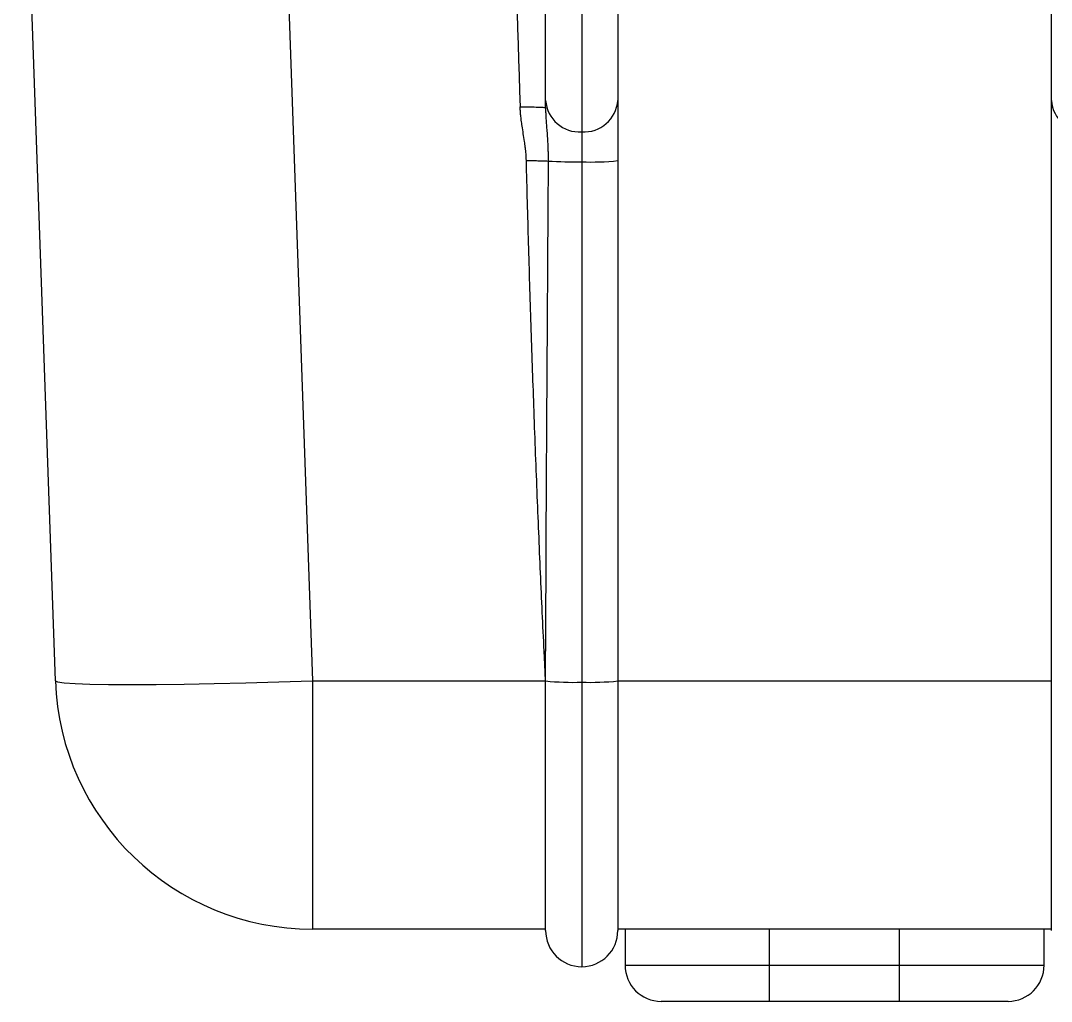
# Model space of a CAD drawing. Header units: millimetres. Extents: x 12 to 854, y 4 to 555.
# Drawn here: x 123.55 to 153.75, y 232.83 to 261.56 of the extents above; entities that cross this region are included whole.
import ezdxf

# ---------------------------------------------------------------- set-up
doc = ezdxf.new("R2010")
doc.units = ezdxf.units.MM

msp = doc.modelspace()

# ---------------------------------------------------------------- linework, layer by layer
at = {"color": 7, "linetype": 'Continuous', "lineweight": 25}
for p, q in [((131.078, 271.498), (132.101, 242.218)), ((124.57, 242.218), (123.551, 271.385)), ((138.929, 259.217), (138.929, 263.12)), ((141.046, 263.12), (141.046, 259.217)), ((153.746, 259.217), (153.746, 263.12)), ((139.988, 262.203), (139.988, 258.3)), ((138.929, 259.007), (138.929, 259.217)), ((141.046, 259.217), (141.046, 257.458)), ((153.746, 257.458), (153.746, 259.217)), ((139.988, 258.3), (139.988, 257.421)), ((139.988, 257.421), (139.988, 242.18)), ((141.046, 257.458), (141.046, 242.217)), ((153.746, 242.217), (153.746, 257.458)), ((138.929, 242.217), (138.929, 243.088)), ((132.101, 242.218), (138.929, 242.218)), ((132.101, 242.218), (132.101, 234.946)), ((138.929, 234.904), (138.929, 242.217)), ((139.988, 242.18), (139.988, 233.845)), ((141.046, 242.218), (153.746, 242.218)), ((141.046, 242.217), (141.046, 234.904)), ((153.746, 234.904), (153.746, 242.217)), ((138.929, 234.946), (132.101, 234.946)), ((153.746, 234.946), (141.046, 234.946)), ((141.258, 234.946), (141.258, 233.888)), ((145.491, 233.888), (145.491, 234.946)), ((149.301, 233.888), (149.301, 234.946)), ((153.534, 233.888), (153.534, 234.946)), ((145.491, 232.829), (145.491, 233.888)), ((145.491, 233.888), (149.301, 233.888)), ((149.301, 232.829), (149.301, 233.888)), ((145.491, 232.829), (142.316, 232.829)), ((149.301, 232.829), (145.491, 232.829)), ((152.476, 232.829), (149.301, 232.829))]:
    msp.add_line(p, q, dxfattribs=at)
at = {"color": 8, "linetype": 'Continuous', "lineweight": 25}
for p, q in [((141.258, 233.888), (145.491, 233.888)), ((149.301, 233.888), (153.534, 233.888))]:
    msp.add_line(p, q, dxfattribs=at)
at = {"color": 7, "linetype": 'Continuous', "lineweight": 25, "flags": 128}
for points in [[(138.929, 242.218), (138.905, 242.706), (138.887, 243.09)], [(124.57, 242.218), (124.635, 242.186), (124.828, 242.159), (125.146, 242.138), (125.582, 242.122), (126.129, 242.113), (126.779, 242.11), (127.519, 242.113), (128.338, 242.122), (129.221, 242.138), (130.153, 242.159), (131.118, 242.186), (132.101, 242.218)]]:
    msp.add_lwpolyline(points, dxfattribs=at)
at = {"color": 7, "linetype": 'Continuous', "lineweight": 25}
for centre, radius, start, end in [((139.921, 259.293), 0.995, 184.4019, 273.8113), ((140.054, 259.293), 0.995, 266.1887, 355.5981), ((154.738, 259.293), 0.995, 184.4019, 273.8113), ((139.848, 272.317), 14.897, 266.7508, 270.5354), ((140.252, 265.03), 7.614, 268.0109, 275.9867), ((132.101, 242.481), 7.535, 182, 270), ((139.723, 249.789), 7.614, 264.0133, 271.9891), ((140.252, 249.789), 7.614, 268.0109, 275.9867), ((139.988, 234.904), 1.058, 180, 270), ((139.988, 234.904), 1.058, 270, 0), ((142.316, 233.888), 1.058, 180, 270), ((152.476, 233.888), 1.058, 270, 0)]:
    msp.add_arc(centre, radius, start, end, dxfattribs=at)
msp.add_open_spline([(137.873, 273.704), (137.89, 268.814), (138.01, 263.923), (138.184, 259.033)], degree=3, dxfattribs=at)
for points, knots in [([(138.184, 259.033), (138.272, 259.033), (138.367, 259.033), (138.55, 259.03), (138.638, 259.028), (138.784, 259.023), (138.841, 259.02), (138.913, 259.013), (138.929, 259.01), (138.929, 259.007)], [0, 0, 0, 0, 0.25, 0.25, 0.5, 0.5, 0.75, 0.75, 1, 1, 1, 1]), ([(138.366, 257.459), (138.365, 257.491), (138.363, 257.555), (138.356, 257.652), (138.347, 257.751), (138.334, 257.874), (138.31, 258.039), (138.277, 258.245), (138.244, 258.452), (138.219, 258.63), (138.202, 258.777), (138.19, 258.908), (138.186, 258.992), (138.184, 259.033)], [0, 0, 0, 0, 0.0596114, 0.1209563, 0.1840719, 0.2489924, 0.3542029, 0.4998942, 0.6428318, 0.7508339, 0.8398256, 0.9228559, 1, 1, 1, 1]), ([(138.929, 259.007), (138.93, 258.972), (138.93, 258.901), (138.934, 258.794), (138.942, 258.661), (138.953, 258.503), (138.968, 258.312), (138.983, 258.111), (138.994, 257.921), (139, 257.749), (139.004, 257.597), (139.004, 257.495), (139.004, 257.444)], [0, 0, 0, 0, 0.0688457, 0.139011, 0.2105448, 0.329473, 0.4489222, 0.5813786, 0.7158127, 0.8105682, 0.9050963, 1, 1, 1, 1]), ([(138.366, 257.459), (138.43, 257.459), (138.497, 257.459), (138.629, 257.457), (138.693, 257.456), (138.81, 257.454), (138.862, 257.452), (138.947, 257.448), (138.98, 257.446), (139.004, 257.444)], [0, 0, 0, 0, 0.25, 0.25, 0.5, 0.5, 0.75, 0.75, 1, 1, 1, 1]), ([(138.887, 243.09), (138.869, 243.467), (138.832, 244.23), (138.78, 245.388), (138.73, 246.573), (138.68, 247.783), (138.632, 249.02), (138.573, 250.643), (138.504, 252.652), (138.43, 255.047), (138.387, 256.652), (138.366, 257.459)], [0, 0, 0, 0, 0.078803, 0.159425, 0.241865, 0.326124, 0.412203, 0.5001, 0.664929, 0.831561, 1, 1, 1, 1]), ([(139.004, 257.444), (139.001, 256.874), (138.994, 255.753), (138.984, 254.103), (138.974, 252.514), (138.964, 250.986), (138.955, 249.52), (138.946, 248.115), (138.939, 246.771), (138.934, 245.489), (138.93, 244.268), (138.929, 243.475), (138.929, 243.088)], [0, 0, 0, 0, 0.119142, 0.234028, 0.344659, 0.451036, 0.553158, 0.651028, 0.744646, 0.834013, 0.919131, 1, 1, 1, 1]), ([(138.887, 243.09), (138.897, 243.09), (138.909, 243.09), (138.925, 243.089), (138.929, 243.089), (138.929, 243.088)], [0, 0, 0, 0, 0.5, 0.5, 1, 1, 1, 1])]:
    msp.add_open_spline(points, degree=3, knots=knots, dxfattribs=at)

doc.saveas('drawing.dxf')
